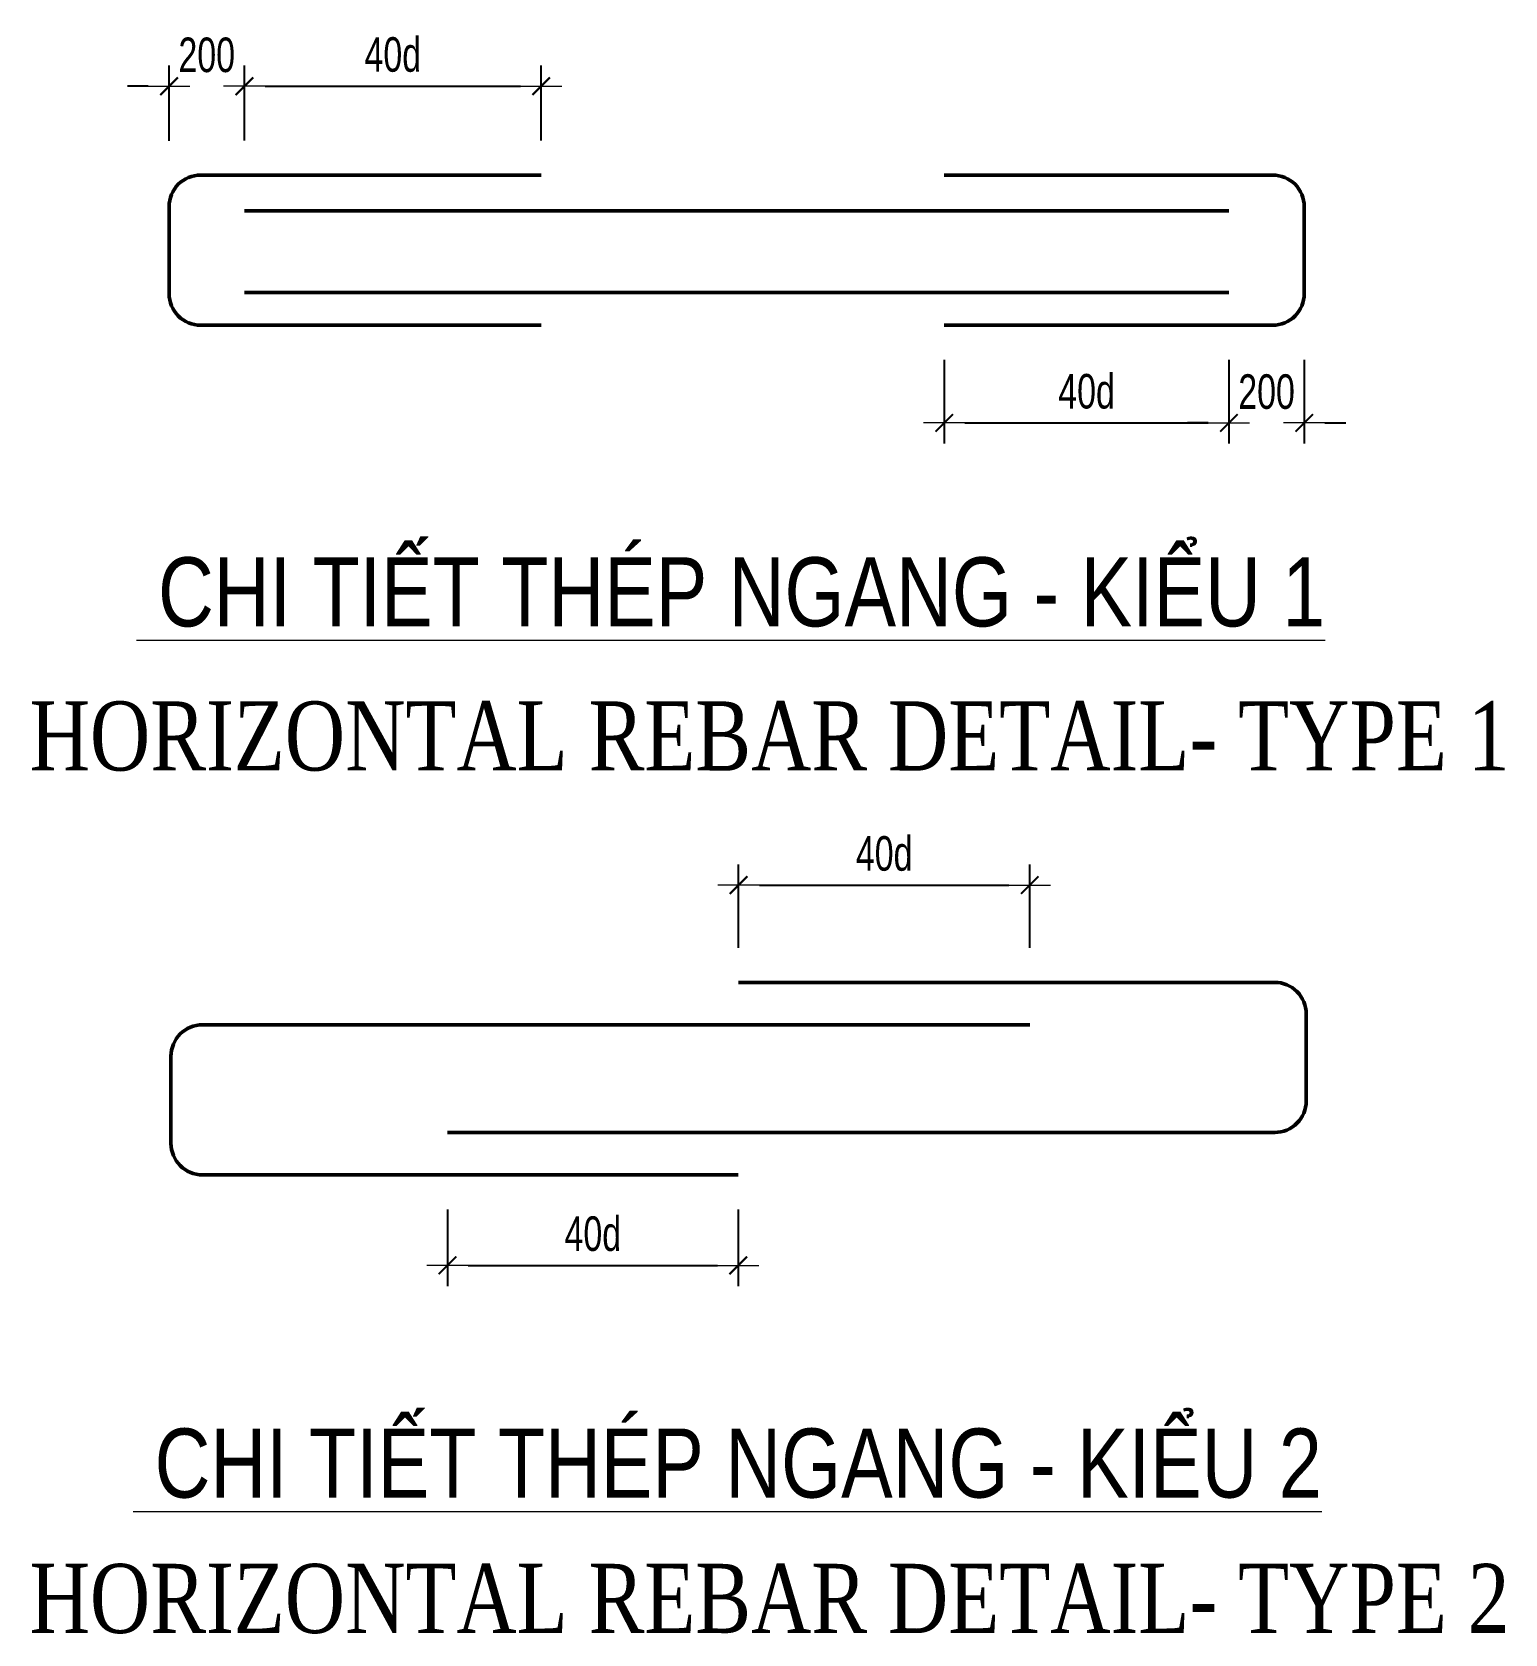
# Model space of a CAD drawing. Header units: millimetres. Extents: x 944027 to 981803, y -83026 to 82675.
# Drawn here: x 972383 to 977710, y -46552 to -40756 of the extents above; entities that cross this region are included whole.
import ezdxf

# ---------------------------------------------------------------- set-up
doc = ezdxf.new("R2010")
doc.units = ezdxf.units.MM
doc.header["$MEASUREMENT"] = 0
doc.layers.get('Defpoints').update_dxf_attribs({"color": 151, "lineweight": 9})
for name, color, linetype, lineweight in [('NDC_S_DIM', 1, 'Continuous', 15), ('NDC_S_ENG TITLE', 3, 'Continuous', 20), ('NDC_S_VN TEXT', 7, 'Continuous', 20)]:
    doc.layers.add(name, color=color, linetype=linetype, lineweight=lineweight)
doc.layers.add('Reinforcement', color=4, linetype='Continuous')
doc.styles.add('ARIAL', font='arial.ttf', dxfattribs={"width": 0.8})
doc.styles.add('NDC_DIM', font='', dxfattribs={"width": 0.75})
doc.styles.add('VNTIMEH', font='vntimeh.shx', dxfattribs={"width": 0.8, "bigfont": 'vns.shx'})
doc.styles.get('NDC_DIM').set_extended_font_data('Dotum')
doc.dimstyles.new('NDC_dim_50', dxfattribs={"dimscale": 50, "dimtxt": 2.5, "dimasz": 1.5, "dimexe": 1.5, "dimexo": 2.5, "dimgap": 1, "dimtad": 1, "dimdec": 0, "dimzin": 0, "dimdsep": 46, "dimtxsty": 'NDC_DIM', "dimblk": 'DIMMARK', "dimcen": 0.09, "dimdle": 1.2, "dimclrd": 1, "dimclre": 1, "dimclrt": 3, "dimadec": 0, "dimazin": 0, "dimtfac": 1, "dimtdec": 0, "dimtix": 1, "dimtofl": 0, "dimtmove": 0, "dimatfit": 3, "dimfxl": 6, "dimfxlon": 1, "dimtolj": 1, "dimtzin": 0, "dimarcsym": 0})

# ---------------------------------------------------------------- blocks, each defined once
blk = doc.blocks.new('DIMMARK')
at = {"layer": 'NDC_S_DIM', "color": 1}
blk.add_line((-1.5, 0), (1, 0), dxfattribs=at)
at = {"layer": 'NDC_S_DIM', "color": 2, "const_width": 0.1}
blk.add_lwpolyline([(-0.424, -0.424), (0.424, 0.424)], dxfattribs=at)
blk = doc.blocks.new('*D462')
at = {"layer": 'Defpoints', "color": 0, "transparency": 16777216}
for p in [(974224.4, -40952), (973150.8, -41273.8), (974224.4, -41273.8)]:
    blk.add_point(p, dxfattribs=at)
at = {"layer": 'NDC_S_DIM', "color": 1, "lineweight": -2, "transparency": 16777216}
for p, q in [((973150.8, -41148.8), (973150.8, -40877)), ((974224.4, -41148.8), (974224.4, -40877)), ((973225.8, -40952), (974149.4, -40952))]:
    blk.add_line(p, q, dxfattribs=at)
at = {"layer": 'NDC_S_DIM', "color": 1, "lineweight": -2, "transparency": 16777216, "xscale": 75, "yscale": 75, "zscale": 75, "rotation": 180}
blk.add_blockref('DIMMARK', (973150.8, -40952), dxfattribs=at)
at = {"layer": 'NDC_S_DIM', "color": 1, "lineweight": -2, "transparency": 16777216, "xscale": 75, "yscale": 75, "zscale": 75}
blk.add_blockref('DIMMARK', (974224.4, -40952), dxfattribs=at)
at = {"layer": 'NDC_S_DIM', "color": 3, "transparency": 16777216, "insert": (973687.6, -40838.1), "char_height": 125, "attachment_point": 5, "style": 'NDC_DIM'}
blk.add_mtext('\\A1;40d', dxfattribs=at)
blk = doc.blocks.new('*D463')
at = {"layer": 'Defpoints', "color": 0, "transparency": 16777216}
for p in [(975682.1, -41816.6), (976711.9, -41816.6), (976711.9, -42170.3)]:
    blk.add_point(p, dxfattribs=at)
at = {"layer": 'NDC_S_DIM', "color": 1, "lineweight": -2, "transparency": 16777216}
for p, q in [((975682.1, -41941.6), (975682.1, -42245.3)), ((976711.9, -41941.6), (976711.9, -42245.3)), ((975757.1, -42170.3), (976636.9, -42170.3))]:
    blk.add_line(p, q, dxfattribs=at)
at = {"layer": 'NDC_S_DIM', "color": 1, "lineweight": -2, "transparency": 16777216, "xscale": 75, "yscale": 75, "zscale": 75, "rotation": 180}
blk.add_blockref('DIMMARK', (975682.1, -42170.3), dxfattribs=at)
at = {"layer": 'NDC_S_DIM', "color": 1, "lineweight": -2, "transparency": 16777216, "xscale": 75, "yscale": 75, "zscale": 75}
blk.add_blockref('DIMMARK', (976711.9, -42170.3), dxfattribs=at)
at = {"layer": 'NDC_S_DIM', "color": 3, "transparency": 16777216, "insert": (976197, -42056.5), "char_height": 125, "attachment_point": 5, "style": 'NDC_DIM'}
blk.add_mtext('\\A1;40d', dxfattribs=at)
blk = doc.blocks.new('*D464')
at = {"layer": 'Defpoints', "color": 0, "transparency": 16777216}
for p in [(975991.4, -43842.5), (974938.4, -44194.4), (975991.4, -44194.4)]:
    blk.add_point(p, dxfattribs=at)
at = {"layer": 'NDC_S_DIM', "color": 1, "lineweight": -2, "transparency": 16777216}
for p, q in [((974938.4, -44069.4), (974938.4, -43767.5)), ((975991.4, -44069.4), (975991.4, -43767.5)), ((975013.4, -43842.5), (975916.4, -43842.5))]:
    blk.add_line(p, q, dxfattribs=at)
at = {"layer": 'NDC_S_DIM', "color": 1, "lineweight": -2, "transparency": 16777216, "xscale": 75, "yscale": 75, "zscale": 75, "rotation": 180}
blk.add_blockref('DIMMARK', (974938.4, -43842.5), dxfattribs=at)
at = {"layer": 'NDC_S_DIM', "color": 1, "lineweight": -2, "transparency": 16777216, "xscale": 75, "yscale": 75, "zscale": 75}
blk.add_blockref('DIMMARK', (975991.4, -43842.5), dxfattribs=at)
at = {"layer": 'NDC_S_DIM', "color": 3, "transparency": 16777216, "insert": (975464.9, -43728.7), "char_height": 125, "attachment_point": 5, "style": 'NDC_DIM'}
blk.add_mtext('\\A1;40d', dxfattribs=at)
blk = doc.blocks.new('*D465')
at = {"layer": 'Defpoints', "color": 0, "transparency": 16777216}
for p in [(973885.3, -44890.6), (974937, -44890.6), (974937, -45218.1)]:
    blk.add_point(p, dxfattribs=at)
at = {"layer": 'NDC_S_DIM', "color": 1, "lineweight": -2, "transparency": 16777216}
for p, q in [((973885.3, -45015.6), (973885.3, -45293.1)), ((974937, -45015.6), (974937, -45293.1)), ((973960.3, -45218.1), (974862, -45218.1))]:
    blk.add_line(p, q, dxfattribs=at)
at = {"layer": 'NDC_S_DIM', "color": 1, "lineweight": -2, "transparency": 16777216, "xscale": 75, "yscale": 75, "zscale": 75, "rotation": 180}
blk.add_blockref('DIMMARK', (973885.3, -45218.1), dxfattribs=at)
at = {"layer": 'NDC_S_DIM', "color": 1, "lineweight": -2, "transparency": 16777216, "xscale": 75, "yscale": 75, "zscale": 75}
blk.add_blockref('DIMMARK', (974937, -45218.1), dxfattribs=at)
at = {"layer": 'NDC_S_DIM', "color": 3, "transparency": 16777216, "insert": (974411.1, -45104.3), "char_height": 125, "attachment_point": 5, "style": 'NDC_DIM'}
blk.add_mtext('\\A1;40d', dxfattribs=at)
blk = doc.blocks.new('*D466')
at = {"layer": 'Defpoints', "color": 0, "transparency": 16777216}
for p in [(972878.3, -40952), (972878.3, -41275.1), (973150.8, -41273.8)]:
    blk.add_point(p, dxfattribs=at)
at = {"layer": 'NDC_S_DIM', "color": 1, "lineweight": -2, "transparency": 16777216}
for p, q in [((972878.3, -41150.1), (972878.3, -40877)), ((973150.8, -41148.8), (973150.8, -40877)), ((972803.3, -40952), (972728.3, -40952)), ((973225.8, -40952), (973300.8, -40952))]:
    blk.add_line(p, q, dxfattribs=at)
at = {"layer": 'NDC_S_DIM', "color": 1, "lineweight": -2, "transparency": 16777216, "xscale": 75, "yscale": 75, "zscale": 75}
blk.add_blockref('DIMMARK', (972878.3, -40952), dxfattribs=at)
at = {"layer": 'NDC_S_DIM', "color": 1, "lineweight": -2, "transparency": 16777216, "xscale": 75, "yscale": 75, "zscale": 75, "rotation": 180}
blk.add_blockref('DIMMARK', (973150.8, -40952), dxfattribs=at)
at = {"layer": 'NDC_S_DIM', "color": 3, "transparency": 16777216, "insert": (973014.6, -40839.4), "char_height": 125, "attachment_point": 5, "style": 'NDC_DIM'}
blk.add_mtext('\\A1;200', dxfattribs=at)
blk = doc.blocks.new('*D467')
at = {"layer": 'Defpoints', "color": 0, "transparency": 16777216}
for p in [(976711.9, -41816.6), (976984.4, -41816.5), (976711.9, -42170.3)]:
    blk.add_point(p, dxfattribs=at)
at = {"layer": 'NDC_S_DIM', "color": 1, "lineweight": -2, "transparency": 16777216}
for p, q in [((976711.9, -41941.6), (976711.9, -42245.3)), ((976984.4, -41941.5), (976984.4, -42245.3)), ((976636.9, -42170.3), (976561.9, -42170.3)), ((977059.4, -42170.3), (977134.4, -42170.3))]:
    blk.add_line(p, q, dxfattribs=at)
at = {"layer": 'NDC_S_DIM', "color": 1, "lineweight": -2, "transparency": 16777216, "xscale": 75, "yscale": 75, "zscale": 75}
blk.add_blockref('DIMMARK', (976711.9, -42170.3), dxfattribs=at)
at = {"layer": 'NDC_S_DIM', "color": 1, "lineweight": -2, "transparency": 16777216, "xscale": 75, "yscale": 75, "zscale": 75, "rotation": 180}
blk.add_blockref('DIMMARK', (976984.4, -42170.3), dxfattribs=at)
at = {"layer": 'NDC_S_DIM', "color": 3, "transparency": 16777216, "insert": (976848.1, -42057.8), "char_height": 125, "attachment_point": 5, "style": 'NDC_DIM'}
blk.add_mtext('\\A1;200', dxfattribs=at)

msp = doc.modelspace()

# ---------------------------------------------------------------- linework, layer by layer
at = {"layer": 'Reinforcement', "lineweight": 50}
for p, q in [((973150.8, -41402.7), (976711.9, -41402.7)), ((973150.8, -41698.1), (976711.9, -41698.1))]:
    msp.add_line(p, q, dxfattribs=at)
for points in [[(974224.4, -41273.8), (972992.1, -41273.8, 0.414214), (972878.3, -41387.5), (972878.3, -41702.8, 0.414214), (972992.1, -41816.6), (974224.4, -41816.6)], [(975682.1, -41273.8), (976870.6, -41273.8, -0.414214), (976984.4, -41387.5), (976984.4, -41702.8, -0.414214), (976870.6, -41816.6), (975682.1, -41816.6)], [(973885.3, -44737.2), (976877.6, -44737.2, 0.414214), (976991.4, -44623.4), (976991.4, -44308.1, 0.414214), (976877.6, -44194.4)], [(976991.4, -44308.1, 0.414214), (976877.6, -44194.4), (974938.4, -44194.4)], [(975991.4, -44347.8), (972999.1, -44347.8, 0.414214), (972885.3, -44461.5), (972885.3, -44776.8, 0.414214), (972999.1, -44890.6), (974937, -44890.6)]]:
    msp.add_lwpolyline(points, format="xyb", dxfattribs=at)

# ---------------------------------------------------------------- texts
at = {"layer": 'NDC_S_ENG TITLE', "style": 'VNTIMEH', "width": 0.8}
for s, p in [('horizontal rebar detail- type 1', (972374, -43427.7)), ('horizontal rebar detail- type 2', (972374, -46548))]:
    msp.add_text(s, height=250, dxfattribs=at).set_placement(p)
at = {"layer": 'NDC_S_VN TEXT', "style": 'ARIAL', "width": 0.8}
for s, p in [('%%u CHI TIẾT THÉP NGANG - KIỂU 1', (972760.8, -42906.5)), ('%%u CHI TIẾT THÉP NGANG - KIỂU 2', (972748.4, -46058.4))]:
    msp.add_text(s, height=250, dxfattribs=at).set_placement(p)

# ---------------------------------------------------------------- dimensions: what is measured, and where the dimension line sits
at = {"layer": 'NDC_S_DIM'}
for base, p1, p2, text, picture, middle in [((972878.3, -40952), (973150.8, -41273.8), (972878.3, -41275.1), '200', '*D466', (973014.6, -40839.4)), ((974224.4, -40952), (973150.8, -41273.8), (974224.4, -41273.8), '40d', '*D462', (973687.6, -40838.1)), ((976711.9, -42170.3), (975682.1, -41816.6), (976711.9, -41816.6), '40d', '*D463', (976197, -42056.5)), ((976711.9, -42170.3), (976984.4, -41816.5), (976711.9, -41816.6), '200', '*D467', (976848.1, -42057.8)), ((975991.4, -43842.5), (974938.4, -44194.4), (975991.4, -44194.4), '40d', '*D464', (975464.9, -43728.7)), ((974937, -45218.1), (973885.3, -44890.6), (974937, -44890.6), '40d', '*D465', (974411.1, -45104.3))]:
    dim = msp.add_linear_dim(base=base, p1=p1, p2=p2, text=text, dimstyle='NDC_dim_50', override={"dimtmove": 1}, dxfattribs=at)
    dim.commit()
    dim.dimension.update_dxf_attribs({"geometry": picture, "text_midpoint": middle})

doc.saveas('drawing.dxf')
